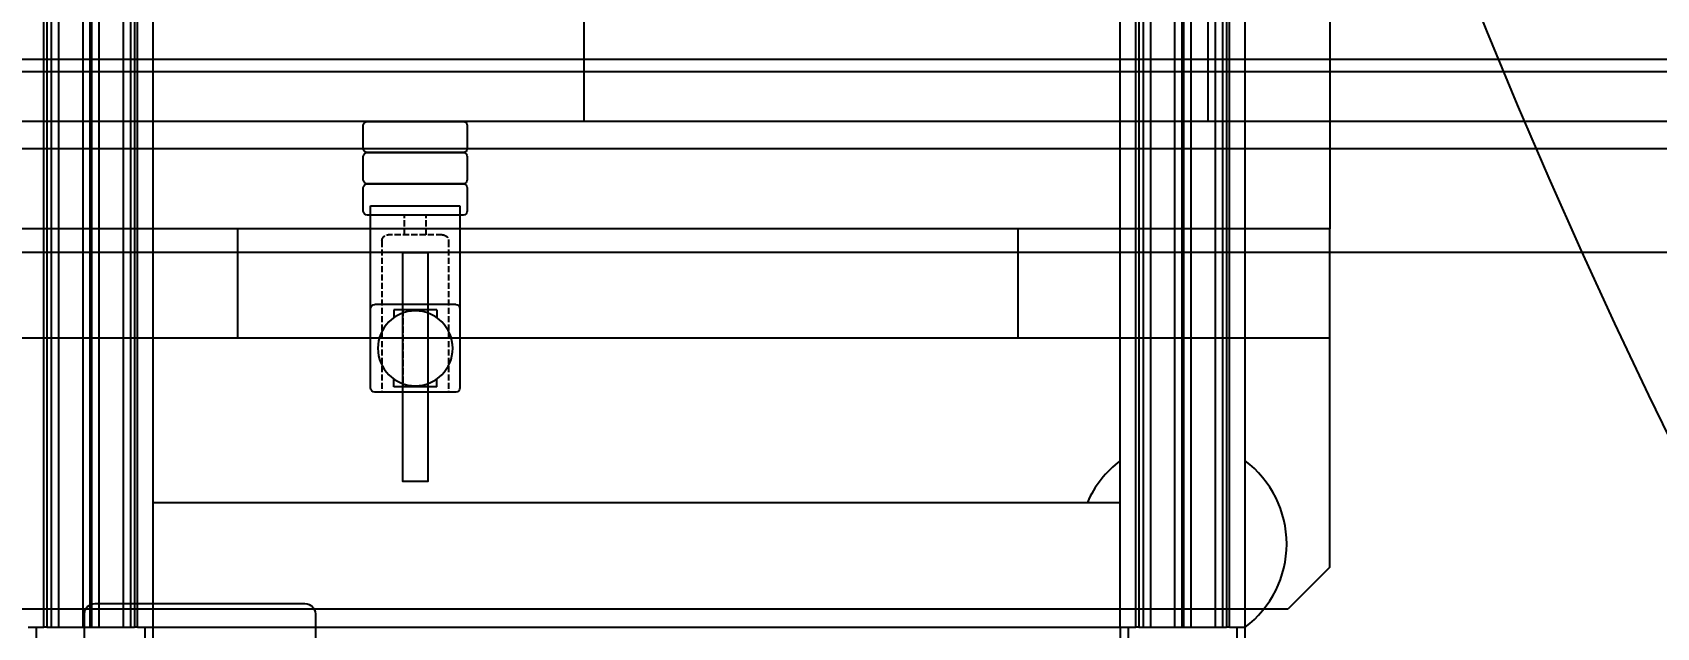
# Model space of a CAD drawing. Header units: millimetres. Extents: x -383313 to -161684, y -117025 to 99224.
# Drawn here: x -332371 to -331590, y 32488 to 32773 of the extents above; entities that cross this region are included whole.
import ezdxf
from ezdxf import colors
from ezdxf.entities.mleader import LeaderData, LeaderLine
from ezdxf.math import Vec2, Vec3

# ---------------------------------------------------------------- set-up
doc = ezdxf.new("R2010")
doc.units = ezdxf.units.MM
doc.header["$MEASUREMENT"] = 0
doc.linetypes.add('DASHED', pattern=[0.75, 0.5, -0.25])
doc.linetypes.add('ESKD_shtrih', pattern=[4, 3, -1])
for name, color, linetype in [('17', 111, 'Continuous'), ('PV-55E8', 7, 'Continuous'), ('PV-F89', 7, 'Continuous'), ('Конвейера КУ-190', 1, 'Continuous'), ('Крепление держателей ограждений', 101, 'Continuous'), ('Крепление опоры', 9, 'Continuous'), ('Робот', 30, 'Continuous')]:
    doc.layers.add(name, color=color, linetype=linetype)

# ---------------------------------------------------------------- blocks, each defined once
blk = doc.blocks.new('*U123')
at = {"layer": 'PV-55E8', "color": 3}
for p, q in [((-737.5, -734.38), (-737.5, -767.38)), ((-626.5, -767.38), (-626.5, -734.38)), ((-732.5, -772.38), (-631.5, -772.38))]:
    blk.add_line(p, q, dxfattribs=at)
for centre, start, end in [((-732.5, -767.38), 180, 270), ((-631.5, -767.38), 270, 0)]:
    blk.add_arc(centre, 5, start, end, dxfattribs=at)
blk = doc.blocks.new('Робот ABB IRB660_3.15 (сверху)')
at = {"layer": 'Робот'}
blk.add_circle((0, 0), 3150, dxfattribs=at)
blk = doc.blocks.new('*U149')
at = {"layer": 'PV-F89'}
for p, q in [((1677.85, 1469.87), (1757.85, 1469.87)), ((1757.85, 1473.87), (1757.85, 1466.37)), ((1757.85, 1464.92), (1757.85, 1466.37)), ((1757.85, 1466.37), (3037.85, 1466.37)), ((1757.85, 1464.92), (1757.85, 1462.91)), ((3037.85, 1464.92), (1757.85, 1464.92)), ((1757.85, 1462.91), (1757.85, 1459.41)), ((3037.85, 1462.91), (1757.85, 1462.91)), ((1757.85, 1459.41), (1757.85, 1447.73)), ((3037.85, 1459.41), (1757.85, 1459.41)), ((1757.85, 1447.73), (1757.85, 1444.23)), ((3037.85, 1447.73), (1757.85, 1447.73)), ((1757.85, 1444.23), (1757.85, 1443.45)), ((3037.85, 1444.23), (1757.85, 1444.23)), ((1757.85, 1443.45), (1757.85, 1439.95)), ((3037.85, 1443.45), (1757.85, 1443.45)), ((1757.85, 1439.95), (1757.85, 1428.27)), ((3037.85, 1439.95), (1757.85, 1439.95)), ((1757.85, 1428.27), (1757.85, 1424.77)), ((3037.85, 1428.27), (1757.85, 1428.27)), ((1757.85, 1424.77), (1757.85, 1422.76)), ((3037.85, 1424.77), (1757.85, 1424.77)), ((3037.85, 1422.76), (1757.85, 1422.76)), ((1757.85, 1421.37), (1757.85, 1422.76)), ((1757.85, 1421.37), (1757.85, 1413.87)), ((1757.85, 1421.37), (3037.85, 1421.37)), ((1757.85, 1417.87), (1677.85, 1417.87)), ((1677.85, 1413.87), (1757.85, 1413.87)), ((1757.85, 1413.87), (3037.85, 1413.87)), ((1757.85, 1413.87), (1757.85, 948.87)), ((1817.85, 1413.87), (1817.85, 948.87)), ((1757.85, 948.87), (1677.85, 948.87)), ((1677.85, 944.87), (1757.85, 944.87)), ((1757.85, 948.87), (3037.85, 948.87)), ((1757.85, 948.87), (1757.85, 941.37)), ((1757.85, 939.92), (1757.85, 941.37)), ((1757.85, 941.37), (3037.85, 941.37)), ((1757.85, 939.92), (1757.85, 937.91)), ((3037.85, 939.92), (1757.85, 939.92)), ((1757.85, 937.91), (1757.85, 934.41)), ((3037.85, 937.91), (1757.85, 937.91)), ((1757.85, 934.41), (1757.85, 922.73)), ((3037.85, 934.41), (1757.85, 934.41)), ((1757.85, 922.73), (1757.85, 919.23)), ((3037.85, 922.73), (1757.85, 922.73)), ((1757.85, 919.23), (1757.85, 918.45)), ((3037.85, 919.23), (1757.85, 919.23)), ((1757.85, 918.45), (1757.85, 914.95)), ((3037.85, 918.45), (1757.85, 918.45)), ((1757.85, 914.95), (1757.85, 903.27)), ((3037.85, 914.95), (1757.85, 914.95)), ((1757.85, 903.27), (1757.85, 899.77)), ((3037.85, 903.27), (1757.85, 903.27)), ((1757.85, 899.77), (1757.85, 897.76)), ((3037.85, 899.77), (1757.85, 899.77)), ((1757.85, 892.87), (1677.85, 892.87)), ((3037.85, 897.76), (1757.85, 897.76)), ((1757.85, 896.37), (1757.85, 897.76)), ((1757.85, 896.37), (1757.85, 888.87)), ((1757.85, 896.37), (3037.85, 896.37)), ((1677.85, 888.87), (1757.85, 888.87)), ((1757.85, 888.87), (3037.85, 888.87))]:
    blk.add_line(p, q, dxfattribs=at)
for start, end in [(36.8699, 66.42182), (216.8699, 323.1301)]:
    blk.add_arc((1797.85, 918.87), 50, start, end, dxfattribs=at)
blk = doc.blocks.new('A$Cd90eea63')
at = {"layer": 'Конвейера КУ-190', "color": 33}
blk.add_line((2000, -95.25), (0, -95.25), dxfattribs=at)
at = {"layer": 'Конвейера КУ-190'}
for p, q in [((0, -101), (2000, -101)), ((2000, -125), (0, -125))]:
    blk.add_line(p, q, dxfattribs=at)
at = {"layer": 'Крепление держателей ограждений'}
blk.add_line((1300, 125), (1300, -125), dxfattribs=at)
at = {"layer": 'Крепление опоры'}
blk.add_line((1000, 125), (1000, -125), dxfattribs=at)
blk = doc.blocks.new('паллета1')
at = {"color": 44}
for p, q in [((517.5, 600), (617.5, 600)), ((617.5, 600), (617.5, -600)), ((670, 600), (617.5, 600)), ((780, 600), (670, 600)), ((670, 600), (670, -600)), ((780, 600), (800, 580)), ((800, -580), (800, 580)), ((617.5, 450), (670, 450)), ((670, 75), (617.5, 75))]:
    blk.add_line(p, q, dxfattribs=at)
blk = doc.blocks.new('ADJUSTABLE BRACKET 13580 (Top)')
at = {"layer": '17'}
for p, q in [((-21.5, 4.5), (-21.5, -83)), ((21.5, 4.5), (-21.5, 4.5)), ((21.5, -83), (21.5, 4.5)), ((-19.5, -43), (19.5, -43)), ((-10.3, -45.5), (-10.3, -49.24)), ((-10.3, -45.5), (10.3, -45.5)), ((10.3, -45.5), (10.3, -49.24)), ((-19.5, -85), (19.5, -85)), ((-10.3, -82.5), (-10.3, -78.76)), ((-10.3, -82.5), (10.3, -82.5)), ((10.3, -82.5), (10.3, -78.76))]:
    blk.add_line(p, q, dxfattribs=at)
at = {"layer": '17', "linetype": 'ESKD_shtrih'}
for p, q in [((-21.5, 0), (21.5, 0)), ((-5.25, -9.5), (-5.25, 0)), ((5.25, -9.5), (5.25, 0)), ((-16, -12.5), (-16, -85)), ((-13, -9.5), (13, -9.5)), ((16, -12.5), (16, -85)), ((-6, -45.5), (-6, -82.5)), ((6, -45.5), (6, -82.5))]:
    blk.add_line(p, q, dxfattribs=at)
at = {"layer": '17'}
blk.add_circle((0, -64), 18, dxfattribs=at)
at = {"layer": '17', "linetype": 'ESKD_shtrih'}
for centre, start, end in [((-13, -12.5), 90, 180), ((13, -12.5), 0, 90)]:
    blk.add_arc(centre, 3, start, end, dxfattribs=at)
at = {"layer": '17'}
for centre, start, end in [((-19.5, -45), 90, 180), ((19.5, -45), 0, 90), ((-19.5, -83), 180, 270), ((19.5, -83), 270, 0)]:
    blk.add_arc(centre, 2, start, end, dxfattribs=at)

msp = doc.modelspace()

# ---------------------------------------------------------------- linework, layer by layer
at = {"color": 2, "ltscale": 100}
for points in [[(-332209.53911, 32730.64991), (-332163.53911, 32730.64991, -0.414213562), (-332161.53911, 32728.64991), (-332161.53911, 32717.64991, -0.414213562), (-332163.53911, 32715.64991), (-332209.53911, 32715.64991, -0.414213562), (-332211.53911, 32717.64991), (-332211.53911, 32728.64991, -0.414213562)], [(-332209.53911, 32715.64991), (-332163.53911, 32715.64991, -0.414213562), (-332161.53911, 32713.64991), (-332161.53911, 32702.64991, -0.414213562), (-332163.53911, 32700.64991), (-332209.53911, 32700.64991, -0.414213562), (-332211.53911, 32702.64991), (-332211.53911, 32713.64991, -0.414213562)], [(-332209.53911, 32700.64991), (-332163.53911, 32700.64991, -0.414213562), (-332161.53911, 32698.64991), (-332161.53911, 32687.64991, -0.414213562), (-332163.53911, 32685.64991), (-332209.53911, 32685.64991, -0.414213562), (-332211.53911, 32687.64991), (-332211.53911, 32698.64991, -0.414213562)]]:
    msp.add_lwpolyline(points, format="xyb", close=True, dxfattribs=at)
at = {"color": 112, "ltscale": 100}
msp.add_lwpolyline([(-333604.46635, 32717.64991), (-329604.46635, 32717.64991), (-329604.46635, 32667.64991), (-333604.46635, 32667.64991)], close=True, dxfattribs=at)
at = {"ltscale": 100}
msp.add_lwpolyline([(-332192.53911, 32667.64991), (-332180.53911, 32667.64991), (-332180.53911, 32557.64991), (-332192.53911, 32557.64991)], close=True, dxfattribs=at)

# ---------------------------------------------------------------- block references
at = {"color": 2, "rotation": 270}
msp.add_blockref('паллета1', (-332346.83992, 33296.57296), dxfattribs=at)
at = {"xscale": -1, "rotation": 180}
msp.add_blockref('*U123', (-331608.07818, 31726.67937), dxfattribs=at)
at = {"layer": '17', "xscale": -1}
msp.add_blockref('ADJUSTABLE BRACKET 13580 (Top)', (-332186.53911, 32685.64991), dxfattribs=at)
at = {"layer": 'PV-F89', "rotation": 90}
msp.add_blockref('*U149', (-330898.7111, 30729.80381), dxfattribs=at)
at = {"layer": 'Робот', "rotation": 180}
msp.add_blockref('Робот ABB IRB660_3.15 (сверху)', (-328754.07698, 33964.72651), dxfattribs=at)
at = {"layer": 'Робот', "linetype": 'DASHED'}
msp.add_blockref('A$Cd90eea63', (-333105.53684, 32855.64991), dxfattribs=at)

# ---------------------------------------------------------------- leaders
at = {"ltscale": 100}
ml = msp.add_multileader_mtext('Standard', dxfattribs=at)
ml.set_content('Bl-2.1', color=256)
ml.set_leader_properties()
ml.build(insert=Vec2(0, 0))
ml.multileader.update_dxf_attribs({"text_right_attachment_type": 6, "dogleg_length": 0.36, "arrow_head_size": 0.18})
ctx = ml.context
ctx.base_point, ctx.char_height, ctx.arrow_head_size, ctx.landing_gap_size, ctx.plane_origin = Vec3(-331780.73603, 32372.63122), 80, 0.18, 0.09, Vec3(-333105.25218, 31781.65544)
ctx.right_attachment, ctx.text_align_type = 6, 2
notes = []
notes.append((ctx, [(1, (1, 1, 0), (-331404.18314, 32316.63122), (-1, 0), 43.03956, [(0, [(-331400.54207, 32559.63438)], 0, [])])]))
ctx.mtext.insert, ctx.mtext.alignment, ctx.mtext.flow_direction = Vec3(-331447.3127, 32412.63122), 3, 5
for ctx, leaders in notes:
    for number, flags, end, landing, length, lines in leaders:
        leader = LeaderData()
        leader.index, (leader.has_last_leader_line, leader.has_dogleg_vector, leader.attachment_direction) = number, flags
        leader.last_leader_point, leader.dogleg_vector, leader.dogleg_length = Vec3(end), Vec3(landing), length
        for number, points, colour, breaks in lines:
            line = LeaderLine()
            line.index, line.vertices, line.color, line.breaks = number, Vec3.list(points), colors.encode_raw_color(colour), breaks
            leader.lines.append(line)
        ctx.leaders.append(leader)

doc.saveas('drawing.dxf')
